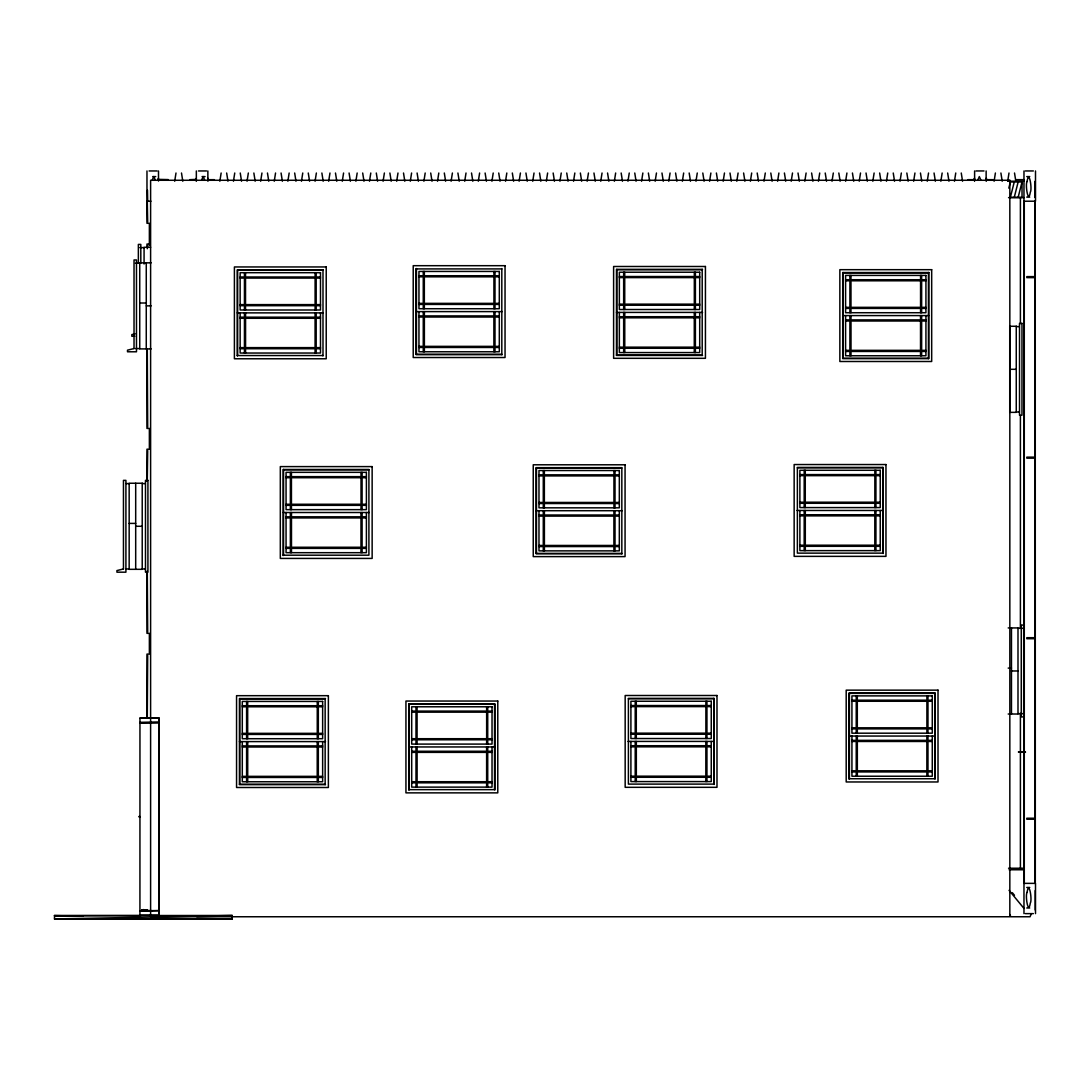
<?xml version="1.0" encoding="UTF-8"?>
<svg xmlns="http://www.w3.org/2000/svg" width="1090" height="1090" viewBox="0 0 1090 1090"><rect width="100%" height="100%" fill="white"/><g stroke="black" fill="none" stroke-linecap="round" stroke-linejoin="round"><path stroke-width="1.5" d="M144.139 909.796L143.962 909.619M151.932 910.709L141.768 910.354M158.963 910.668L159.181 718.119L139.956 718.119L158.99 717.969L159.154 915.11L158.963 910.709L140.12 910.968M147.491 190.191L147.681 200.696M174.7 181.213L175.994 173.01M219.839 181.213L221.147 173.01M233.451 181.213L234.745 173.01M247.048 181.213L248.343 173.01M260.66 181.213L261.954 173.01M274.258 181.213L275.552 173.01M287.869 181.213L289.163 173.01M301.467 181.213L302.761 173.01M315.078 181.213L316.373 173.01M328.676 181.213L329.97 173.01M342.287 181.213L343.582 173.01M355.885 181.213L357.179 173.01M369.483 181.213L370.791 173.01M383.094 181.213L384.389 173.01M396.692 181.213L397.986 173.01M410.303 181.213L411.598 173.01M423.901 181.213L425.195 173.01M437.512 181.213L438.807 173.01M451.11 181.213L452.405 173.01M464.721 181.213L466.016 173.01M478.319 181.213L479.614 173.01M491.931 181.213L493.225 173.01M505.528 181.213L506.823 173.01M519.126 181.213L520.434 173.01M532.738 181.213L534.032 173.01M546.335 181.213L547.63 173.01M559.947 181.213L561.241 173.01M573.544 181.213L574.839 173.01M587.156 181.213L588.45 173.01M600.754 181.213L602.048 173.01M614.365 181.213L615.659 173.01M627.963 181.213L629.257 173.01M641.574 181.213L642.868 173.01M655.172 181.213L656.466 173.01M668.769 181.213L670.077 173.01M682.381 181.213L683.675 173.01M695.979 181.213L697.273 173.01M709.59 181.213L710.884 173.01M723.188 181.213L724.482 173.01M736.799 181.213L738.094 173.01M750.397 181.213L751.691 173.01M764.008 181.213L765.303 173.01M777.606 181.213L778.9 173.01M791.217 181.213L792.512 173.01M804.815 181.213L806.11 173.01M818.426 181.213L819.721 173.01M832.024 181.213L833.319 173.01M845.622 181.213L846.93 173.01M859.233 181.213L860.528 173.01M872.831 181.213L874.125 173.01M886.443 181.213L887.737 173.01M900.04 181.213L901.335 173.01M913.652 181.213L914.946 173.01M927.249 181.213L928.544 173.01M940.861 181.213L942.155 173.01M954.458 181.213L955.753 173.01M994.107 181.213L995.402 173.01M1007.705 181.213L1008.999 173.01M152.314 179.932L153.772 176.594L155.23 179.932M201.677 179.932L203.135 176.594L204.593 179.932M977.88 179.932L979.338 176.594L980.796 179.932M1008.809 188.134L1010.362 181.976L1022.025 181.976L1022.025 197.372L1010.362 197.372L1014.259 181.976M1014.259 197.372L1018.142 181.976M1018.142 197.372L1022.025 181.976M196.336 178.242L196.05 179.033M974.61 178.242L974.337 179.033M1031.031 914.524L1030.036 916.758L1010.825 916.758L1009.831 914.524M195.873 179.4L189.783 179.673M974.147 179.4L973.888 179.646A2.589 0.858 90 0 0 974.378 178.883L974.378 180.681M147.314 909.891L143.798 910.3L143.567 909.564M139.956 718.119L139.929 915.219M139.929 910.859L159.154 910.518M135.106 333.812L131.836 334.616L131.836 336.238L134.833 336.238M195.505 179.673L195.56 179.673A2.589 0.858 -90 0 0 196.105 178.883L196.105 180.681M196.704 918.339L232.252 919.02L232.252 915.477L54.5 918.938L54.5 915.505M141.605 910.164L147.504 910.15M149.098 170.953L157.137 170.953M198.462 170.953L206.501 170.953M975.972 170.953L983.998 170.953M1025.336 170.953L1033.361 170.953M152.736 176.594L155.707 176.594M202.1 176.594L205.07 176.594M1026.753 176.594L1029.737 176.594M207.863 178.242L208.081 178.896A2.589 0.858 -90 0 0 208.68 179.7L214.403 179.673M968.07 179.673L973.779 179.673M986.137 178.242L986.9 179.673L992.677 179.673M1023.973 179.673L1015.866 179.673L1015.866 181.213M1008.373 181.213L1023.973 181.213M1035.173 181.976L1035.241 197.372M1026.753 197.113L1029.737 197.113M1008.55 197.631L1023.973 197.631M146.973 201.214L150.951 201.214M1023.905 201.214L1035.255 201.214L1035.309 883.363L1023.973 883.363M147.695 221.992L147.286 201.214M149.371 244.037L146.973 244.037L146.973 247.43M147.695 245.318L147.286 248.724M150.611 247.28L144.071 247.28L144.071 264.025M139.792 247.634L144.071 247.634M151.156 262.84L139.738 262.84L139.738 348.909L151.156 348.909M135.46 263.194L139.738 263.194M416.448 268.917L501.809 268.917M702.559 269.366L616.477 269.366L616.477 355.449L702.559 355.449M323.362 269.829L237.279 269.829L237.279 355.912M616.845 269.721L702.205 269.721M237.634 270.184L322.994 270.184M843.088 272.909L928.448 272.909M418.955 275.743L423.261 275.743L423.261 271.437M499.302 275.743L494.996 275.743L494.996 271.437M619.352 276.533L623.657 276.533L623.657 272.228M699.698 276.533L695.393 276.533L695.393 272.228M1034.887 276.615L1026.821 276.615L1026.821 277.637L1034.887 277.637M418.955 276.819L423.261 276.819L423.261 303.361L418.955 303.361M499.302 276.819L494.996 276.819L494.996 303.361L499.302 303.361M240.141 276.996L244.446 276.996L244.446 272.691M320.487 276.996L316.182 276.996L316.182 272.691M619.352 277.609L623.657 277.609L623.657 304.151L619.352 304.151M699.698 277.609L695.393 277.609L695.393 304.151L699.698 304.151M240.141 278.073L244.446 278.073L244.446 304.614L240.141 304.614M320.487 278.073L316.182 278.073L316.182 304.614L320.487 304.614M845.595 279.721L849.9 279.721L849.9 275.416M925.928 279.721L921.636 279.721L921.636 275.416M845.595 280.798L849.9 280.798L849.9 307.339L845.595 307.339M925.928 280.798L921.636 280.798L921.636 307.339L925.928 307.339M139.738 303.006L146.264 303.006M418.955 304.423L423.261 304.423L423.261 308.729M499.302 304.423L494.996 304.423L494.996 308.729M619.352 305.227L623.657 305.227L623.657 309.533M699.698 305.227L695.393 305.227L695.393 309.533M240.141 305.691L244.446 305.691L244.446 309.996M320.487 305.691L316.182 305.691L316.182 309.996M146.264 305.868L151.156 305.868M845.595 308.416L849.9 308.416L849.9 312.721M925.928 308.416L921.636 308.416L921.636 312.721M416.08 311.604L502.163 311.604M616.477 312.408L702.559 312.408M237.279 312.871L323.362 312.871M842.72 315.582L928.803 315.582M418.955 315.909L423.261 315.909L423.261 311.604M499.302 315.909L494.996 315.909L494.996 311.604M619.352 316.713L623.657 316.713L623.657 312.408M699.698 316.713L695.393 316.713L695.393 312.408M418.955 317.026L423.261 317.026L423.261 346.361L418.955 346.361M499.302 317.026L494.996 317.026L494.996 346.361L499.302 346.361M240.141 317.176L244.446 317.176L244.446 312.871M320.487 317.176L316.182 317.176L316.182 312.871M619.352 317.817L623.657 317.817L623.657 347.165L619.352 347.165M699.698 317.817L695.393 317.817L695.393 347.165L699.698 347.165M240.141 318.28L244.446 318.28L244.446 347.628L240.141 347.628M320.487 318.28L316.182 318.28L316.182 347.628L320.487 347.628M845.595 319.888L849.9 319.888L849.9 315.582M925.928 319.888L921.636 319.888L921.636 315.582M845.595 321.005L849.9 321.005L849.9 350.34L845.595 350.34M925.928 321.005L921.636 321.005L921.636 350.34L925.928 350.34M1016.262 326.618L1019.109 326.618M418.955 347.465L423.261 347.465L423.261 351.77M499.302 347.465L494.996 347.465L494.996 351.77M619.352 348.269L623.657 348.269L623.657 352.574M699.698 348.269L695.393 348.269L695.393 352.574M135.46 348.555L139.738 348.555M240.141 348.732L244.446 348.732L244.446 353.037M320.487 348.732L316.182 348.732L316.182 353.037M845.595 351.457L849.9 351.457L849.9 355.762M925.928 351.457L921.636 351.457L921.636 355.762M416.08 354.291L501.809 354.291M502.163 354.645L416.08 354.645L416.08 268.562M616.477 355.081L702.205 355.081M237.279 355.544L322.994 355.544M842.72 358.269L928.448 358.269M1009.735 369.306L1016.262 369.306M1016.262 411.979L1019.109 411.979M147.695 427.144L147.286 348.977M147.695 450.483L147.286 481.017M1034.887 457.146L1026.821 457.146L1026.821 458.168L1034.887 458.168M797.376 467.774L882.736 467.774M536.471 468.019L621.831 468.019M283.55 469.831L368.911 469.831M799.883 474.586L804.188 474.586L804.188 470.281M880.23 474.586L875.924 474.586L875.924 470.281M538.978 474.831L543.283 474.831L543.283 470.526M619.324 474.831L615.019 474.831L615.019 470.526M799.883 475.662L804.188 475.662L804.188 502.204L799.883 502.204M880.23 475.662L875.924 475.662L875.924 502.204L880.23 502.204M538.978 475.908L543.283 475.908L543.283 502.449L538.978 502.449M619.324 475.908L615.019 475.908L615.019 502.449L619.324 502.449M286.057 476.643L290.362 476.643L290.362 472.338M366.404 476.643L362.098 476.643L362.098 472.338M286.057 477.72L290.362 477.72L290.362 504.261L286.057 504.261M366.404 477.72L362.098 477.72L362.098 504.261L366.404 504.261M126.304 483.592L129.165 483.592M142.218 483.592L145.079 483.592M799.883 503.28L804.188 503.28L804.188 507.586M880.23 503.28L875.924 503.28L875.924 507.586M538.978 503.526L543.283 503.526L543.283 507.831M619.324 503.526L615.019 503.526L615.019 507.831M286.057 505.338L290.362 505.338L290.362 509.643M366.404 505.338L362.098 505.338L362.098 509.643M797.022 510.461L883.104 510.461M536.117 510.706L622.186 510.706M283.182 512.504L369.265 512.504M799.883 514.753L804.188 514.753L804.188 510.461M880.23 514.753L875.924 514.753L875.924 510.461M538.978 515.011L543.283 515.011L543.283 510.706M619.324 515.011L615.019 515.011L615.019 510.706M799.883 515.87L804.188 515.87L804.188 545.204L799.883 545.204M880.23 515.87L875.924 515.87L875.924 545.204L880.23 545.204M538.978 516.115L543.283 516.115L543.283 545.45L538.978 545.45M619.324 516.115L615.019 516.115L615.019 545.45L619.324 545.45M286.057 516.81L290.362 516.81L290.362 512.504M366.404 516.81L362.098 516.81L362.098 512.504M286.057 517.927L290.362 517.927L290.362 547.262L286.057 547.262M366.404 517.927L362.098 517.927L362.098 547.262L366.404 547.262M129.165 523.404L135.691 523.404M135.691 526.279L142.218 526.279M799.883 546.322L804.188 546.322L804.188 550.627M880.23 546.322L875.924 546.322L875.924 550.627M538.978 546.567L543.283 546.567L543.283 550.872M619.324 546.567L615.019 546.567L615.019 550.872M286.057 548.379L290.362 548.379L290.362 552.684M366.404 548.379L362.098 548.379L362.098 552.684M536.117 553.379L621.831 553.379M622.186 553.747L536.117 553.747L536.117 467.665L621.831 467.665L621.831 553.747M283.182 555.192L368.911 555.192L368.911 469.463L283.182 469.463L283.182 555.546M126.304 568.953L129.165 568.953M142.218 568.953L145.079 568.953M1008.196 627.935L1017.992 627.935L1017.992 714.018L1008.196 714.018M1017.992 628.29L1023.701 628.29M147.695 632.037L147.286 570.956M1034.887 637.691L1026.821 637.691L1026.821 638.713L1034.887 638.713M147.695 655.376L147.286 718.255M1008.196 668.102L1011.466 668.102M1011.466 670.977L1017.992 670.977M849.423 693.376L934.784 693.376M325.501 698.554L239.432 698.554L239.432 784.637L325.501 784.637M628.399 698.731L713.759 698.731M239.786 698.908L325.147 698.908M851.93 700.189L856.236 700.189L856.236 695.883M932.277 700.189L927.972 700.189L927.972 695.883M851.93 701.265L856.236 701.265L856.236 727.807L851.93 727.807M932.277 701.265L927.972 701.265L927.972 727.807L932.277 727.807M409.172 704.276L494.547 704.276M630.906 705.543L635.211 705.543L635.211 701.251M711.252 705.543L706.947 705.543L706.947 701.251M242.293 705.721L246.599 705.721L246.599 701.429M322.64 705.721L318.334 705.721L318.334 701.429M630.906 706.62L635.211 706.62L635.211 733.161L630.906 733.161M711.252 706.62L706.947 706.62L706.947 733.161L711.252 733.161M242.293 706.797L246.599 706.797L246.599 733.338L242.293 733.338M322.64 706.797L318.334 706.797L318.334 733.338L322.64 733.338M411.693 711.089L415.998 711.089L415.998 706.783M492.026 711.089L487.721 711.089L487.721 706.783M411.693 712.165L415.998 712.165L415.998 738.707L411.693 738.707M492.026 712.165L487.721 712.165L487.721 738.707L492.026 738.707M1017.992 713.664L1023.701 713.664M139.956 722.384L158.99 722.384M159.181 722.384L139.956 722.725L159.181 722.697M851.93 728.883L856.236 728.883L856.236 733.188M932.277 728.883L927.972 728.883L927.972 733.188M242.293 734.415L246.599 734.415L246.599 738.72M322.64 734.415L318.334 734.415L318.334 738.72M630.906 734.238L635.211 734.238L635.211 738.543M711.252 734.238L706.947 734.238L706.947 738.543M849.055 736.05L935.138 736.05M411.693 739.783L415.998 739.783L415.998 744.089M492.026 739.783L487.721 739.783L487.721 744.089M851.93 740.355L856.236 740.355L856.236 736.05M932.277 740.355L927.972 740.355L927.972 736.05M628.044 741.418L714.114 741.418M851.93 741.473L856.236 741.473L856.236 770.807L851.93 770.807M932.277 741.473L927.972 741.473L927.972 770.807L932.277 770.807M239.432 741.595L325.501 741.595M630.906 745.724L635.211 745.724L635.211 741.418M711.252 745.724L706.947 745.724L706.947 741.418M242.293 745.901L246.599 745.901L246.599 741.595M322.64 745.901L318.334 745.901L318.334 741.595M408.818 746.95L494.901 746.95M630.906 746.827L635.211 746.827L635.211 776.175L630.906 776.175M711.252 746.827L706.947 746.827L706.947 776.175L711.252 776.175M242.293 747.004L246.599 747.004L246.599 776.352L242.293 776.352M322.64 747.004L318.334 747.004L318.334 776.352L322.64 776.352M411.693 751.255L415.998 751.255L415.998 746.95M492.026 751.255L487.721 751.255L487.721 746.95M1025.445 751.964L1018.387 751.964L1025.445 752.304M411.693 752.373L415.998 752.373L415.998 781.707L411.693 781.707M492.026 752.373L487.721 752.373L487.721 781.707L492.026 781.707M851.93 771.924L856.236 771.924L856.236 776.23M932.277 771.924L927.972 771.924L927.972 776.23M630.906 777.279L635.211 777.279L635.211 781.585M711.252 777.279L706.947 777.279L706.947 781.585M242.293 777.456L246.599 777.456L246.599 781.762M322.64 777.456L318.334 777.456L318.334 781.762M849.055 778.737L934.784 778.737L934.784 693.008M411.693 782.824L415.998 782.824L415.998 787.13M492.026 782.824L487.721 782.824L487.721 787.13M239.432 784.269L325.147 784.269M408.818 789.637L494.547 789.637L494.547 703.908M140.147 816.614L138.811 816.533L139.738 817.01M139.534 817.364L140.147 817.091M1034.887 818.222L1026.821 818.222L1026.821 819.244L1034.887 819.244M1008.55 868.226L1024.11 868.226M1010.825 869.002L1020.431 869.002M1009.081 869.766L1023.973 869.766M1026.753 887.464L1029.737 887.464M1026.753 907.984L1029.737 907.984M141.605 910.259L142.286 910.259M143.335 910.259L144.016 910.164M144.193 909.905L147.409 909.85M1025.336 913.624L1033.361 913.624M139.929 915.11L159.154 915.11M83.276 916.159L54.5 915.614L232.252 915.477M54.5 915.614L140.842 915.6M232.252 918.911L54.5 919.047L232.252 919.02M158.254 179.673L168.351 179.673L157.955 179.441A1.976 1.976 0 0 1 157.764 179.019M986.9 179.673L986.954 179.673A2.589 0.858 -90 0 1 986.368 178.883M208.572 179.646L208.081 178.896L208.081 180.681M1012.378 892.737L1014.49 895.299M1009.054 890.339L1023.973 908.42M1014.518 173.01L1015.812 181.213M1000.906 173.01L1002.2 181.213M961.257 173.01L962.552 181.213M947.66 173.01L948.954 181.213M934.048 173.01L935.343 181.213M920.45 173.01L921.745 181.213M906.839 173.01L908.147 181.213M893.241 173.01L894.536 181.213M879.644 173.01L880.938 181.213M866.032 173.01L867.327 181.213M852.434 173.01L853.729 181.213M838.823 173.01L840.118 181.213M825.225 173.01L826.52 181.213M811.614 173.01L812.908 181.213M798.016 173.01L799.311 181.213M784.405 173.01L785.699 181.213M770.807 173.01L772.101 181.213M757.196 173.01L758.504 181.213M743.598 173.01L744.892 181.213M730 173.01L731.295 181.213M716.389 173.01L717.683 181.213M702.791 173.01L704.086 181.213M689.18 173.01L690.474 181.213M675.582 173.01L676.876 181.213M661.971 173.01L663.265 181.213M648.373 173.01L649.667 181.213M634.762 173.01L636.056 181.213M621.164 173.01L622.458 181.213M607.552 173.01L608.86 181.213M593.955 173.01L595.249 181.213M580.357 173.01L581.651 181.213M566.745 173.01L568.04 181.213M553.148 173.01L554.442 181.213M539.536 173.01L540.831 181.213M525.939 173.01L527.233 181.213M512.327 173.01L513.622 181.213M498.73 173.01L500.024 181.213M485.118 173.01L486.413 181.213M471.52 173.01L472.815 181.213M457.909 173.01L459.217 181.213M444.311 173.01L445.606 181.213M430.714 173.01L432.008 181.213M417.102 173.01L418.397 181.213M403.504 173.01L404.799 181.213M389.893 173.01L391.187 181.213M376.295 173.01L377.59 181.213M362.684 173.01L363.978 181.213M349.086 173.01L350.381 181.213M335.475 173.01L336.769 181.213M321.877 173.01L323.171 181.213M308.266 173.01L309.574 181.213M294.668 173.01L295.962 181.213M281.07 173.01L282.365 181.213M267.459 173.01L268.753 181.213M253.861 173.01L255.155 181.213M240.25 173.01L241.544 181.213M226.652 173.01L227.946 181.213M181.499 173.01L182.793 181.213M1035.5 170.953L1035.5 201.214M1035.5 883.363L1035.5 913.624M1035.241 890.544L1035.241 910.027M1035.173 181.213L1035.173 197.631M1034.982 201.214L1034.982 883.363M1034.655 818.222L1034.655 819.244M1024.287 201.214L1024.287 883.363M1023.973 170.953L1023.973 913.624M1020.404 197.631L1020.404 323.58M1020.404 415.481L1020.404 628.235M1020.404 713.337L1020.404 868.226M1011.466 627.935L1011.466 714.018M986.368 178.896L986.368 180.681M986.137 170.953L986.137 181.103M974.61 170.953L974.61 181.035M935.138 779.091L935.138 693.008L849.055 693.008L849.055 779.091M932.277 736.05L932.277 776.23L851.93 776.23L851.93 736.05M928.448 272.541L928.448 358.624M926.895 695.883L926.895 700.189L857.312 700.189L857.312 695.883M926.895 733.188L926.895 728.883L857.312 728.883L857.312 733.188M926.854 736.05L926.854 740.355L857.34 740.355L857.34 736.05M926.854 776.23L926.854 771.924L857.34 771.924L857.34 776.23M925.928 315.582L925.928 355.762L845.595 355.762L845.595 315.582M920.559 275.416L920.559 279.721L850.977 279.721L850.977 275.416M920.559 312.721L920.559 308.416L850.977 308.416L850.977 312.721M920.519 315.582L920.519 319.888L851.004 319.888L851.004 315.582M920.519 355.762L920.519 351.457L851.004 351.457L851.004 355.762M883.104 553.488L883.104 467.419L797.376 467.419L797.376 553.134L882.736 553.134L882.736 467.419M880.23 510.461L880.23 550.627L799.883 550.627L799.883 510.461M874.848 470.281L874.848 474.586L805.265 474.586L805.265 470.281M874.848 507.586L874.848 503.28L805.265 503.28L805.265 507.586M874.807 510.461L874.807 514.753L805.306 514.753L805.306 510.461M874.807 550.627L874.807 546.322L805.306 546.322L805.306 550.627M849.423 693.008L849.423 778.737M843.088 272.541L843.088 358.269M714.114 784.459L714.114 698.377L628.399 698.377L628.399 784.105L713.759 784.105L713.759 698.377M711.252 741.418L711.252 781.585L630.906 781.585L630.906 741.418M705.87 701.251L705.87 705.543L636.288 705.543L636.288 701.251M705.87 738.543L705.87 734.238L636.288 734.238L636.288 738.543M705.829 741.418L705.829 745.724L636.328 745.724L636.328 741.418M705.829 781.585L705.829 777.279L636.328 777.279L636.328 781.585M702.205 269.366L702.205 355.449M699.698 312.408L699.698 352.574L619.352 352.574L619.352 312.408M694.316 272.228L694.316 276.533L624.734 276.533L624.734 272.228M694.316 309.533L694.316 305.227L624.734 305.227L624.734 309.533M694.276 312.408L694.276 316.713L624.761 316.713L624.761 312.408M694.276 352.574L694.276 348.269L624.761 348.269L624.761 352.574M619.324 510.706L619.324 550.872L538.978 550.872L538.978 510.706M616.845 269.366L616.845 355.081M613.942 470.526L613.942 474.831L544.36 474.831L544.36 470.526M613.942 507.831L613.942 503.526L544.36 503.526L544.36 507.831M613.902 510.706L613.902 515.011L544.4 515.011L544.4 510.706M613.902 550.872L613.902 546.567L544.4 546.567L544.4 550.872M536.471 467.665L536.471 553.379M501.809 268.562L501.809 354.645M499.302 311.604L499.302 351.77L418.955 351.77L418.955 311.604M494.901 789.991L494.901 703.908L408.818 703.908L408.818 789.991M493.92 271.437L493.92 275.743L424.337 275.743L424.337 271.437M493.92 308.729L493.92 304.423L424.337 304.423L424.337 308.729M493.879 311.604L493.879 315.909L424.378 315.909L424.378 311.604M493.879 351.77L493.879 347.465L424.378 347.465L424.378 351.77M492.026 746.95L492.026 787.13L411.693 787.13L411.693 746.95M486.644 706.783L486.644 711.089L417.075 711.089L417.075 706.783M486.644 744.089L486.644 739.783L417.075 739.783L417.075 744.089M486.617 746.95L486.617 751.255L417.102 751.255L417.102 746.95M486.617 787.13L486.617 782.824L417.102 782.824L417.102 787.13M416.448 268.562L416.448 354.291M409.172 703.908L409.172 789.637M366.404 512.504L366.404 552.684L286.057 552.684L286.057 512.504M361.022 472.338L361.022 476.643L291.439 476.643L291.439 472.338M361.022 509.643L361.022 505.338L291.439 505.338L291.439 509.643M360.981 512.504L360.981 516.81L291.48 516.81L291.48 512.504M360.981 552.684L360.981 548.379L291.48 548.379L291.48 552.684M325.147 698.554L325.147 784.637M322.994 269.829L322.994 355.912M322.64 741.595L322.64 781.762L242.293 781.762L242.293 741.595M320.487 312.871L320.487 353.037L240.141 353.037L240.141 312.871M317.258 701.429L317.258 705.721L247.675 705.721L247.675 701.429M317.258 738.72L317.258 734.415L247.675 734.415L247.675 738.72M317.217 741.595L317.217 745.901L247.716 745.901L247.716 741.595M317.217 781.762L317.217 777.456L247.716 777.456L247.716 781.762M315.105 272.691L315.105 276.996L245.522 276.996L245.522 272.691M315.105 309.996L315.105 305.691L245.522 305.691L245.522 309.996M315.078 312.871L315.078 317.176L245.563 317.176L245.563 312.871M315.078 353.037L315.078 348.732L245.563 348.732L245.563 353.037M283.55 469.463L283.55 555.192M239.786 698.554L239.786 784.269M237.634 269.829L237.634 355.544M207.863 170.953L207.863 181.035M196.336 170.953L196.336 181.103M158.5 170.953L158.5 181.035M149.371 245.318L149.371 223.273L146.973 223.273L146.973 170.953M146.973 348.923L146.973 428.425L149.371 428.425L149.371 449.203L146.973 449.203L146.973 481.29M146.973 572.509L146.973 633.331L149.371 633.331L149.371 654.095L146.973 654.095L146.973 718.378M146.264 262.84L146.264 348.909M140.814 263.112L140.814 244.419L138.362 244.419L138.362 262.799M135.691 483.238L135.691 569.321M1027.066 181.54C1025.022 184.483 1028.306 205.029 1030.322 192.167C1032.38 189.224 1029.096 168.678 1027.066 181.54M1027.066 892.41C1025.022 895.34 1028.306 915.886 1030.322 903.038C1032.38 900.095 1029.096 879.548 1027.066 892.41M134.029 348.555L127.503 350.176L127.503 351.784L136.482 351.784L136.482 259.965L134.029 259.965L134.029 348.555M123.456 568.953L116.93 570.574L116.93 572.182L125.909 572.182L125.909 480.363L123.456 480.363L123.456 568.953M1009.831 180.272L150.611 180.272L150.611 916.758L1009.831 916.758L1009.831 180.272M505.038 265.688L413.219 265.688L413.219 357.52L505.038 357.52L505.038 265.688M705.434 266.491L613.615 266.491L613.615 358.31L705.434 358.31L705.434 266.491M326.223 266.955L234.404 266.955L234.404 358.774L326.223 358.774L326.223 266.955M931.678 269.68L839.859 269.68L839.859 361.498L931.678 361.498L931.678 269.68M499.302 271.437L418.955 271.437L418.955 308.729L499.302 308.729L499.302 271.437M699.698 272.228L619.352 272.228L619.352 309.533L699.698 309.533L699.698 272.228M928.803 272.541L842.72 272.541L842.72 358.624L928.803 358.624L928.803 272.541M320.487 272.691L240.141 272.691L240.141 309.996L320.487 309.996L320.487 272.691M925.928 275.416L845.595 275.416L845.595 312.721L925.928 312.721L925.928 275.416M493.92 276.819L424.337 276.819L424.337 303.361L493.92 303.361L493.92 276.819M694.316 277.609L624.734 277.609L624.734 304.151L694.316 304.151L694.316 277.609M315.105 278.073L245.522 278.073L245.522 304.614L315.105 304.614L315.105 278.073M920.559 280.798L850.977 280.798L850.977 307.339L920.559 307.339L920.559 280.798M493.879 317.026L424.378 317.026L424.378 346.361L493.879 346.361L493.879 317.026M694.276 317.817L624.761 317.817L624.761 347.165L694.276 347.165L694.276 317.817M315.078 318.28L245.563 318.28L245.563 347.628L315.078 347.628L315.078 318.28M920.519 321.005L851.004 321.005L851.004 350.34L920.519 350.34L920.519 321.005M1021.97 323.389L1019.518 323.389L1019.518 415.208L1021.97 415.208L1021.97 323.389M1016.262 326.264L1009.735 326.264L1009.735 412.347L1016.262 412.347L1016.262 326.264M885.966 464.544L794.147 464.544L794.147 556.363L885.966 556.363L885.966 464.544M625.061 464.79L533.242 464.79L533.242 556.609L625.061 556.609L625.061 464.79M372.14 466.602L280.321 466.602L280.321 558.421L372.14 558.421L372.14 466.602M880.23 470.281L799.883 470.281L799.883 507.586L880.23 507.586L880.23 470.281M619.324 470.526L538.978 470.526L538.978 507.831L619.324 507.831L619.324 470.526M366.404 472.338L286.057 472.338L286.057 509.643L366.404 509.643L366.404 472.338M874.848 475.662L805.265 475.662L805.265 502.204L874.848 502.204L874.848 475.662M613.942 475.908L544.36 475.908L544.36 502.449L613.942 502.449L613.942 475.908M361.022 477.72L291.439 477.72L291.439 504.261L361.022 504.261L361.022 477.72M147.927 480.363L145.488 480.363L145.488 572.182L147.927 572.182L147.927 480.363M142.218 483.238L129.165 483.238L129.165 569.321L142.218 569.321L142.218 483.238M874.807 515.87L805.306 515.87L805.306 545.204L874.807 545.204L874.807 515.87M613.902 516.115L544.4 516.115L544.4 545.45L613.902 545.45L613.902 516.115M360.981 517.927L291.48 517.927L291.48 547.262L360.981 547.262L360.981 517.927M1023.701 625.061L1021.262 625.061L1021.262 716.879L1023.701 716.879L1023.701 625.061M938.013 690.147L846.194 690.147L846.194 781.966L938.013 781.966L938.013 690.147M716.988 695.502L625.169 695.502L625.169 787.321L716.988 787.321L716.988 695.502M328.376 695.679L236.557 695.679L236.557 787.498L328.376 787.498L328.376 695.679M932.277 695.883L851.93 695.883L851.93 733.188L932.277 733.188L932.277 695.883M497.776 701.047L405.943 701.047L405.943 792.866L497.776 792.866L497.776 701.047M711.252 701.251L630.906 701.251L630.906 738.543L711.252 738.543L711.252 701.251M926.895 701.265L857.312 701.265L857.312 727.807L926.895 727.807L926.895 701.265M322.64 701.429L242.293 701.429L242.293 738.72L322.64 738.72L322.64 701.429M705.87 706.62L636.288 706.62L636.288 733.161L705.87 733.161L705.87 706.62M317.258 706.797L247.675 706.797L247.675 733.338L317.258 733.338L317.258 706.797M492.026 706.783L411.693 706.783L411.693 744.089L492.026 744.089L492.026 706.783M486.644 712.165L417.075 712.165L417.075 738.707L486.644 738.707L486.644 712.165M926.854 741.473L857.34 741.473L857.34 770.807L926.854 770.807L926.854 741.473M705.829 746.827L636.328 746.827L636.328 776.175L705.829 776.175L705.829 746.827M317.217 747.004L247.716 747.004L247.716 776.352L317.217 776.352L317.217 747.004M486.617 752.373L417.102 752.373L417.102 781.707L486.617 781.707L486.617 752.373"/></g></svg>
